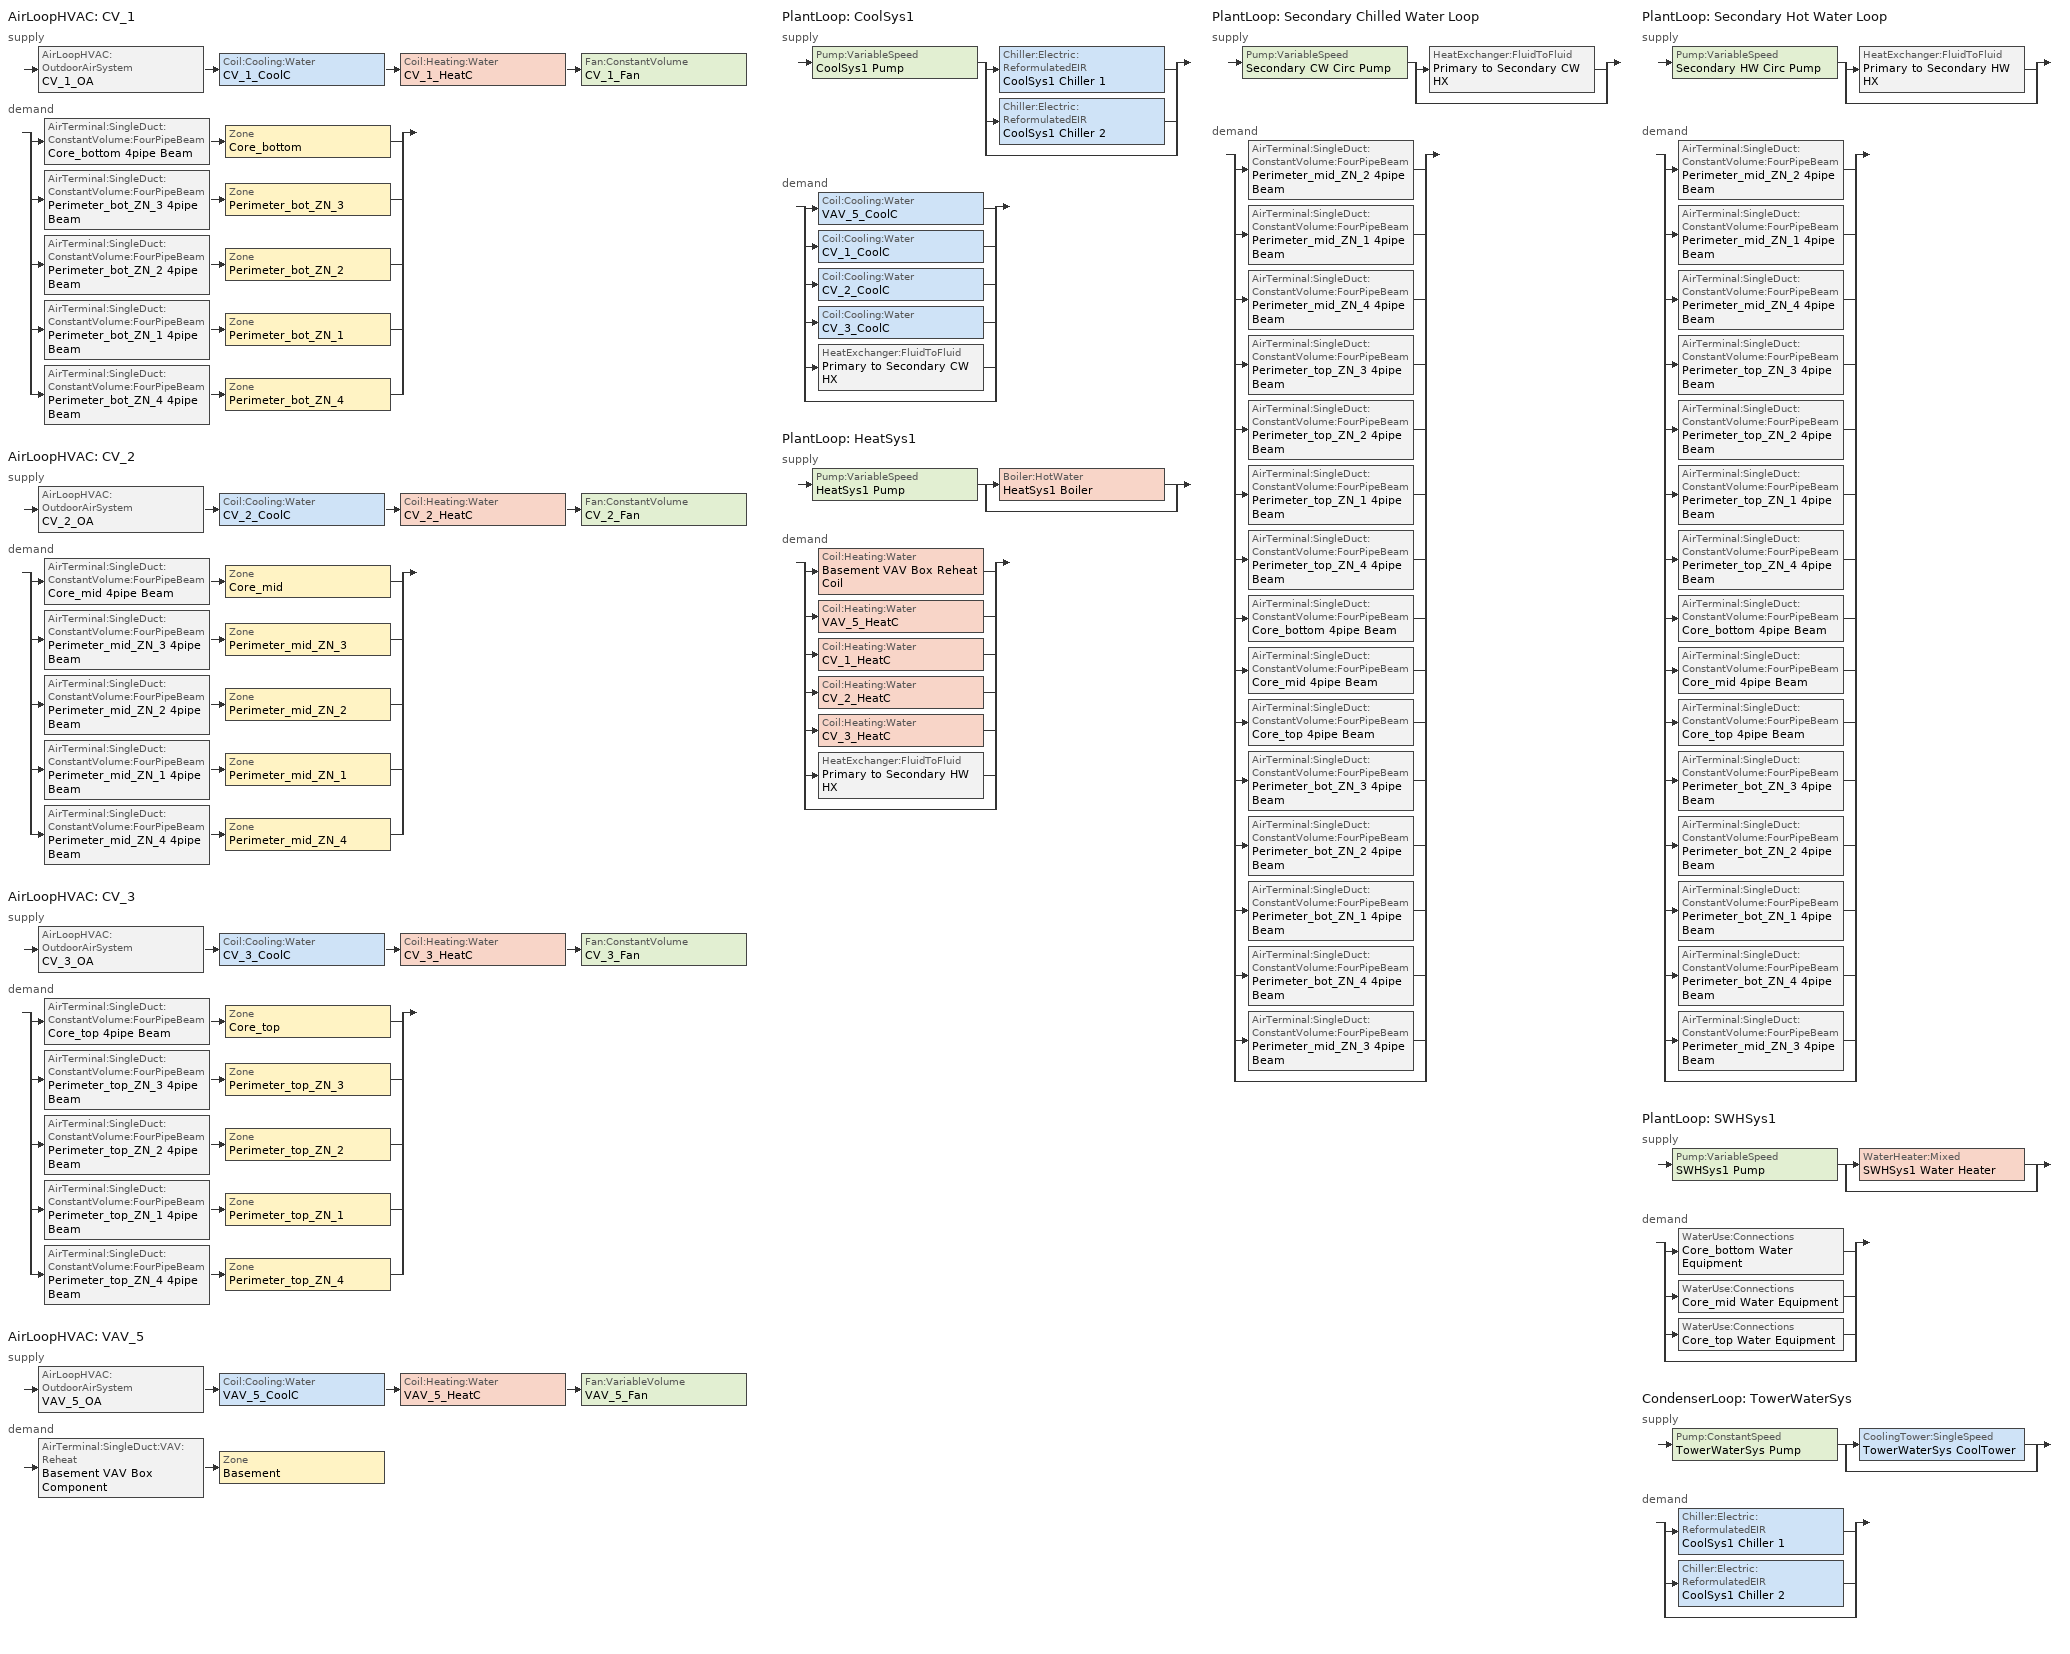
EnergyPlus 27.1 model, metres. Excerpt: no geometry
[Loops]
AirLoopHVAC 'CV_1'
 supply: AirLoopHVAC:OutdoorAirSystem 'CV_1_OA' > Coil:Cooling:Water 'CV_1_CoolC' > Coil:Heating:Water 'CV_1_HeatC' > Fan:ConstantVolume 'CV_1_Fan'
 demand: split
  | AirTerminal:SingleDuct:ConstantVolume:FourPipeBeam 'Core_bottom 4pipe Beam' > Zone 'Core_bottom'
  | AirTerminal:SingleDuct:ConstantVolume:FourPipeBeam 'Perimeter_bot_ZN_3 4pipe Beam' > Zone 'Perimeter_bot_ZN_3'
  | AirTerminal:SingleDuct:ConstantVolume:FourPipeBeam 'Perimeter_bot_ZN_2 4pipe Beam' > Zone 'Perimeter_bot_ZN_2'
  | AirTerminal:SingleDuct:ConstantVolume:FourPipeBeam 'Perimeter_bot_ZN_1 4pipe Beam' > Zone 'Perimeter_bot_ZN_1'
  | AirTerminal:SingleDuct:ConstantVolume:FourPipeBeam 'Perimeter_bot_ZN_4 4pipe Beam' > Zone 'Perimeter_bot_ZN_4'
AirLoopHVAC 'CV_2'
 supply: AirLoopHVAC:OutdoorAirSystem 'CV_2_OA' > Coil:Cooling:Water 'CV_2_CoolC' > Coil:Heating:Water 'CV_2_HeatC' > Fan:ConstantVolume 'CV_2_Fan'
 demand: split
  | AirTerminal:SingleDuct:ConstantVolume:FourPipeBeam 'Core_mid 4pipe Beam' > Zone 'Core_mid'
  | AirTerminal:SingleDuct:ConstantVolume:FourPipeBeam 'Perimeter_mid_ZN_3 4pipe Beam' > Zone 'Perimeter_mid_ZN_3'
  | AirTerminal:SingleDuct:ConstantVolume:FourPipeBeam 'Perimeter_mid_ZN_2 4pipe Beam' > Zone 'Perimeter_mid_ZN_2'
  | AirTerminal:SingleDuct:ConstantVolume:FourPipeBeam 'Perimeter_mid_ZN_1 4pipe Beam' > Zone 'Perimeter_mid_ZN_1'
  | AirTerminal:SingleDuct:ConstantVolume:FourPipeBeam 'Perimeter_mid_ZN_4 4pipe Beam' > Zone 'Perimeter_mid_ZN_4'
AirLoopHVAC 'CV_3'
 supply: AirLoopHVAC:OutdoorAirSystem 'CV_3_OA' > Coil:Cooling:Water 'CV_3_CoolC' > Coil:Heating:Water 'CV_3_HeatC' > Fan:ConstantVolume 'CV_3_Fan'
 demand: split
  | AirTerminal:SingleDuct:ConstantVolume:FourPipeBeam 'Core_top 4pipe Beam' > Zone 'Core_top'
  | AirTerminal:SingleDuct:ConstantVolume:FourPipeBeam 'Perimeter_top_ZN_3 4pipe Beam' > Zone 'Perimeter_top_ZN_3'
  | AirTerminal:SingleDuct:ConstantVolume:FourPipeBeam 'Perimeter_top_ZN_2 4pipe Beam' > Zone 'Perimeter_top_ZN_2'
  | AirTerminal:SingleDuct:ConstantVolume:FourPipeBeam 'Perimeter_top_ZN_1 4pipe Beam' > Zone 'Perimeter_top_ZN_1'
  | AirTerminal:SingleDuct:ConstantVolume:FourPipeBeam 'Perimeter_top_ZN_4 4pipe Beam' > Zone 'Perimeter_top_ZN_4'
AirLoopHVAC 'VAV_5'
 supply: AirLoopHVAC:OutdoorAirSystem 'VAV_5_OA' > Coil:Cooling:Water 'VAV_5_CoolC' > Coil:Heating:Water 'VAV_5_HeatC' > Fan:VariableVolume 'VAV_5_Fan'
 demand: AirTerminal:SingleDuct:VAV:Reheat 'Basement VAV Box Component' > Zone 'Basement'
PlantLoop 'CoolSys1'
 supply: Pump:VariableSpeed 'CoolSys1 Pump' > split
  | Chiller:Electric:ReformulatedEIR 'CoolSys1 Chiller 1'
  | Chiller:Electric:ReformulatedEIR 'CoolSys1 Chiller 2'
  | bypass
 demand: split
  | Coil:Cooling:Water 'VAV_5_CoolC'
  | Coil:Cooling:Water 'CV_1_CoolC'
  | Coil:Cooling:Water 'CV_2_CoolC'
  | Coil:Cooling:Water 'CV_3_CoolC'
  | HeatExchanger:FluidToFluid 'Primary to Secondary CW HX'
  | bypass
PlantLoop 'HeatSys1'
 supply: Pump:VariableSpeed 'HeatSys1 Pump' > split
  | Boiler:HotWater 'HeatSys1 Boiler'
  | bypass
 demand: split
  | Coil:Heating:Water 'Basement VAV Box Reheat Coil'
  | Coil:Heating:Water 'VAV_5_HeatC'
  | Coil:Heating:Water 'CV_1_HeatC'
  | Coil:Heating:Water 'CV_2_HeatC'
  | Coil:Heating:Water 'CV_3_HeatC'
  | HeatExchanger:FluidToFluid 'Primary to Secondary HW HX'
  | bypass
PlantLoop 'Secondary Chilled Water Loop'
 supply: Pump:VariableSpeed 'Secondary CW Circ Pump' > split
  | HeatExchanger:FluidToFluid 'Primary to Secondary CW HX'
  | bypass
 demand: split
  | AirTerminal:SingleDuct:ConstantVolume:FourPipeBeam 'Perimeter_mid_ZN_2 4pipe Beam'
  | AirTerminal:SingleDuct:ConstantVolume:FourPipeBeam 'Perimeter_mid_ZN_1 4pipe Beam'
  | AirTerminal:SingleDuct:ConstantVolume:FourPipeBeam 'Perimeter_mid_ZN_4 4pipe Beam'
  | AirTerminal:SingleDuct:ConstantVolume:FourPipeBeam 'Perimeter_top_ZN_3 4pipe Beam'
  | AirTerminal:SingleDuct:ConstantVolume:FourPipeBeam 'Perimeter_top_ZN_2 4pipe Beam'
  | AirTerminal:SingleDuct:ConstantVolume:FourPipeBeam 'Perimeter_top_ZN_1 4pipe Beam'
  | AirTerminal:SingleDuct:ConstantVolume:FourPipeBeam 'Perimeter_top_ZN_4 4pipe Beam'
  | AirTerminal:SingleDuct:ConstantVolume:FourPipeBeam 'Core_bottom 4pipe Beam'
  | AirTerminal:SingleDuct:ConstantVolume:FourPipeBeam 'Core_mid 4pipe Beam'
  | AirTerminal:SingleDuct:ConstantVolume:FourPipeBeam 'Core_top 4pipe Beam'
  | AirTerminal:SingleDuct:ConstantVolume:FourPipeBeam 'Perimeter_bot_ZN_3 4pipe Beam'
  | AirTerminal:SingleDuct:ConstantVolume:FourPipeBeam 'Perimeter_bot_ZN_2 4pipe Beam'
  | AirTerminal:SingleDuct:ConstantVolume:FourPipeBeam 'Perimeter_bot_ZN_1 4pipe Beam'
  | AirTerminal:SingleDuct:ConstantVolume:FourPipeBeam 'Perimeter_bot_ZN_4 4pipe Beam'
  | AirTerminal:SingleDuct:ConstantVolume:FourPipeBeam 'Perimeter_mid_ZN_3 4pipe Beam'
  | bypass
PlantLoop 'Secondary Hot Water Loop'
 supply: Pump:VariableSpeed 'Secondary HW Circ Pump' > split
  | HeatExchanger:FluidToFluid 'Primary to Secondary HW HX'
  | bypass
 demand: split
  | AirTerminal:SingleDuct:ConstantVolume:FourPipeBeam 'Perimeter_mid_ZN_2 4pipe Beam'
  | AirTerminal:SingleDuct:ConstantVolume:FourPipeBeam 'Perimeter_mid_ZN_1 4pipe Beam'
  | AirTerminal:SingleDuct:ConstantVolume:FourPipeBeam 'Perimeter_mid_ZN_4 4pipe Beam'
  | AirTerminal:SingleDuct:ConstantVolume:FourPipeBeam 'Perimeter_top_ZN_3 4pipe Beam'
  | AirTerminal:SingleDuct:ConstantVolume:FourPipeBeam 'Perimeter_top_ZN_2 4pipe Beam'
  | AirTerminal:SingleDuct:ConstantVolume:FourPipeBeam 'Perimeter_top_ZN_1 4pipe Beam'
  | AirTerminal:SingleDuct:ConstantVolume:FourPipeBeam 'Perimeter_top_ZN_4 4pipe Beam'
  | AirTerminal:SingleDuct:ConstantVolume:FourPipeBeam 'Core_bottom 4pipe Beam'
  | AirTerminal:SingleDuct:ConstantVolume:FourPipeBeam 'Core_mid 4pipe Beam'
  | AirTerminal:SingleDuct:ConstantVolume:FourPipeBeam 'Core_top 4pipe Beam'
  | AirTerminal:SingleDuct:ConstantVolume:FourPipeBeam 'Perimeter_bot_ZN_3 4pipe Beam'
  | AirTerminal:SingleDuct:ConstantVolume:FourPipeBeam 'Perimeter_bot_ZN_2 4pipe Beam'
  | AirTerminal:SingleDuct:ConstantVolume:FourPipeBeam 'Perimeter_bot_ZN_1 4pipe Beam'
  | AirTerminal:SingleDuct:ConstantVolume:FourPipeBeam 'Perimeter_bot_ZN_4 4pipe Beam'
  | AirTerminal:SingleDuct:ConstantVolume:FourPipeBeam 'Perimeter_mid_ZN_3 4pipe Beam'
  | bypass
PlantLoop 'SWHSys1'
 supply: Pump:VariableSpeed 'SWHSys1 Pump' > split
  | WaterHeater:Mixed 'SWHSys1 Water Heater'
  | bypass
 demand: split
  | WaterUse:Connections 'Core_bottom Water Equipment'
  | WaterUse:Connections 'Core_mid Water Equipment'
  | WaterUse:Connections 'Core_top Water Equipment'
  | bypass
CondenserLoop 'TowerWaterSys'
 supply: Pump:ConstantSpeed 'TowerWaterSys Pump' > split
  | CoolingTower:SingleSpeed 'TowerWaterSys CoolTower'
  | bypass
 demand: split
  | Chiller:Electric:ReformulatedEIR 'CoolSys1 Chiller 1'
  | Chiller:Electric:ReformulatedEIR 'CoolSys1 Chiller 2'
  | bypass
[Fan:ConstantVolume] Availability Schedule=HVACOperationSchd; Fan Total Efficiency=0.65; Pressure Rise {Pa}=700; Maximum Flow Rate {m3/s}=Autosize; Motor Efficiency=0.825; Motor In Airstream Fraction=1
CV_1_Fan; CV_2_Fan; CV_3_Fan
[Fan:VariableVolume]
VAV_5_Fan: Availability Schedule=HVACOperationSchd; Fan Total Efficiency=0.5915; Pressure Rise {Pa}=1109.648; Maximum Flow Rate {m3/s}=Autosize; Fan Power Minimum Flow Rate Input Method=FixedFlowRate; Fan Power Minimum Air Flow Rate {m3/s}=0; Motor Efficiency=0.91; Motor In Airstream Fraction=1; Fan Power Coefficient 1=0.0407599; Fan Power Coefficient 2=0.088045; Fan Power Coefficient 3=-0.0729261; Fan Power Coefficient 4=0.94374; Fan Power Coefficient 5=0
[Coil:Heating:Water] Availability Schedule=ALWAYS_ON; U-Factor Times Area Value {W/K}=Autosize; Maximum Water Flow Rate {m3/s}=Autosize; Performance Input Method=UFactorTimesAreaAndDesignWaterFlowRate; Rated Capacity {W}=Autosize; Rated Inlet Water Temperature {C}=82.2; Rated Inlet Air Temperature {C}=16.6; Rated Outlet Water Temperature {C}=71.1; Rated Outlet Air Temperature {C}=32.2
Basement VAV Box Reheat Coil; CV_1_HeatC; CV_2_HeatC; CV_3_HeatC; VAV_5_HeatC
[Coil:Cooling:Water] Availability Schedule=ALWAYS_ON; Design Water Flow Rate {m3/s}=Autosize; Design Air Flow Rate {m3/s}=Autosize; Design Inlet Water Temperature {C}=Autosize; Design Inlet Air Temperature {C}=Autosize; Design Outlet Air Temperature {C}=Autosize; Design Inlet Air Humidity Ratio {kgWater/kgDryAir}=Autosize; Design Outlet Air Humidity Ratio {kgWater/kgDryAir}=Autosize; Type of Analysis=SimpleAnalysis; Heat Exchanger Configuration=CrossFlow
CV_3_CoolC; CV_2_CoolC; CV_1_CoolC; VAV_5_CoolC
[AirTerminal:SingleDuct:VAV:Reheat]
Basement VAV Box Component: Availability Schedule=ALWAYS_ON; Maximum Air Flow Rate {m3/s}=Autosize; Zone Minimum Air Flow Input Method=Constant; Constant Minimum Air Flow Fraction=0.3; Reheat Coil=Basement VAV Box Reheat Coil; Maximum Hot Water or Steam Flow Rate {m3/s}=Autosize; Minimum Hot Water or Steam Flow Rate {m3/s}=0; Convergence Tolerance=0.001; Damper Heating Action=Normal; Maximum Flow per Zone Floor Area During Reheat {m3/s-m2}=Autosize; Maximum Flow Fraction During Reheat=Autosize
[AirTerminal:SingleDuct:ConstantVolume:FourPipeBeam] Primary Air Availability Schedule=HVACOperationSchd; Cooling Availability Schedule=HVACOperationSchd; Heating Availability Schedule=HVACOperationSchd; Design Primary Air Volume Flow Rate {m3/s}=Autosize; Design Chilled Water Volume Flow Rate {m3/s}=Autosize; Design Hot Water Volume Flow Rate {m3/s}=Autosize; Zone Total Beam Length {m}=Autosize; Rated Primary Air Flow Rate per Beam Length {m3/s-m}=0.036; Beam Rated Cooling Capacity per Beam Length {W/m}=597; Beam Rated Cooling Room Air Chilled Water Temperature Difference {deltaC}=10; Beam Rated Chilled Water Volume Flow Rate per Beam Length {m3/s-m}=5.2e-05; Beam Cooling Capacity Temperature Difference Modification Factor Curve=CapModFuncOfTempDiff; Beam Cooling Capacity Air Flow Modification Factor Curve=CoolCapModFuncOfSAFlow; Beam Cooling Capacity Chilled Water Flow Modification Factor Curve=CapModFuncOfWaterFlow; Beam Rated Heating Capacity per Beam Length {W/m}=1548; Beam Rated Heating Room Air Hot Water Temperature Difference {deltaC}=27.8; Beam Rated Hot Water Volume Flow Rate per Beam Length {m3/s-m}=5.2e-05; Beam Heating Capacity Temperature Difference Modification Factor Curve=CapModFuncOfTempDiff; Beam Heating Capacity Air Flow Modification Factor Curve=HeatCapModFuncOfSAFlow; Beam Heating Capacity Hot Water Flow Modification Factor Curve=CapModFuncOfWaterFlow
Core_bottom 4pipe Beam; Core_mid 4pipe Beam; Core_top 4pipe Beam; Perimeter_bot_ZN_1 4pipe Beam; Perimeter_bot_ZN_2 4pipe Beam; Perimeter_bot_ZN_3 4pipe Beam; Perimeter_bot_ZN_4 4pipe Beam; Perimeter_mid_ZN_1 4pipe Beam; Perimeter_mid_ZN_2 4pipe Beam; Perimeter_mid_ZN_3 4pipe Beam; Perimeter_mid_ZN_4 4pipe Beam; Perimeter_top_ZN_1 4pipe Beam; Perimeter_top_ZN_2 4pipe Beam; Perimeter_top_ZN_3 4pipe Beam; Perimeter_top_ZN_4 4pipe Beam
[Zone equipment]
Basement: Basement VAV Box Component
Core_bottom: Core_bottom 4pipe Beam
Core_mid: Core_mid 4pipe Beam
Core_top: Core_top 4pipe Beam
Perimeter_bot_ZN_1: Perimeter_bot_ZN_1 4pipe Beam
Perimeter_bot_ZN_2: Perimeter_bot_ZN_2 4pipe Beam
Perimeter_bot_ZN_3: Perimeter_bot_ZN_3 4pipe Beam
Perimeter_bot_ZN_4: Perimeter_bot_ZN_4 4pipe Beam
Perimeter_mid_ZN_1: Perimeter_mid_ZN_1 4pipe Beam
Perimeter_mid_ZN_2: Perimeter_mid_ZN_2 4pipe Beam
Perimeter_mid_ZN_3: Perimeter_mid_ZN_3 4pipe Beam
Perimeter_mid_ZN_4: Perimeter_mid_ZN_4 4pipe Beam
Perimeter_top_ZN_1: Perimeter_top_ZN_1 4pipe Beam
Perimeter_top_ZN_2: Perimeter_top_ZN_2 4pipe Beam
Perimeter_top_ZN_3: Perimeter_top_ZN_3 4pipe Beam
Perimeter_top_ZN_4: Perimeter_top_ZN_4 4pipe Beam
[Sizing:Zone] Zone Cooling Design Supply Air Temperature Input Method=SupplyAirTemperature; Zone Cooling Design Supply Air Temperature {C}=12.8; Zone Heating Design Supply Air Temperature Input Method=SupplyAirTemperature; Zone Heating Design Supply Air Temperature {C}=50; Zone Cooling Design Supply Air Humidity Ratio {kgWater/kgDryAir}=0.0085; Zone Heating Design Supply Air Humidity Ratio {kgWater/kgDryAir}=0.008; Cooling Design Air Flow Method=DesignDay; Heating Design Air Flow Method=DesignDay; Account for Dedicated Outdoor Air System=No; Dedicated Outdoor Air System Control Strategy=NeutralSupplyAir; Dedicated Outdoor Air Low Setpoint Temperature for Design {C}=Autosize; Dedicated Outdoor Air High Setpoint Temperature for Design {C}=Autosize
Name | Design Specification Outdoor Air Object
Basement | SZ DSOA Basement
Core_bottom | SZ DSOA Core_bottom
Core_mid | SZ DSOA Core_mid
Core_top | SZ DSOA Core_top
Perimeter_bot_ZN_1 | SZ DSOA Perimeter_bot_ZN_1
Perimeter_bot_ZN_2 | SZ DSOA Perimeter_bot_ZN_2
Perimeter_bot_ZN_3 | SZ DSOA Perimeter_bot_ZN_3
Perimeter_bot_ZN_4 | SZ DSOA Perimeter_bot_ZN_4
Perimeter_mid_ZN_1 | SZ DSOA Perimeter_mid_ZN_1
Perimeter_mid_ZN_2 | SZ DSOA Perimeter_mid_ZN_2
Perimeter_mid_ZN_3 | SZ DSOA Perimeter_mid_ZN_3
Perimeter_mid_ZN_4 | SZ DSOA Perimeter_mid_ZN_4
Perimeter_top_ZN_1 | SZ DSOA Perimeter_top_ZN_1
Perimeter_top_ZN_2 | SZ DSOA Perimeter_top_ZN_2
Perimeter_top_ZN_3 | SZ DSOA Perimeter_top_ZN_3
Perimeter_top_ZN_4 | SZ DSOA Perimeter_top_ZN_4
[DesignSpecification:OutdoorAir] Outdoor Air Method=Flow/Person; Outdoor Air Flow per Person {m3/s-person}=0.0125
SZ DSOA Basement; SZ DSOA Core_bottom; SZ DSOA Core_mid; SZ DSOA Core_top; SZ DSOA Perimeter_bot_ZN_1; SZ DSOA Perimeter_bot_ZN_2; SZ DSOA Perimeter_bot_ZN_3; SZ DSOA Perimeter_bot_ZN_4; SZ DSOA Perimeter_mid_ZN_1; SZ DSOA Perimeter_mid_ZN_2; SZ DSOA Perimeter_mid_ZN_3; SZ DSOA Perimeter_mid_ZN_4; SZ DSOA Perimeter_top_ZN_1; SZ DSOA Perimeter_top_ZN_2; SZ DSOA Perimeter_top_ZN_3; SZ DSOA Perimeter_top_ZN_4
[ZoneControl:Thermostat] Control Type Schedule=Dual Zone Control Type Sched
Name | Zone or ZoneList | Control 1
Basement Thermostat | Basement | Basement DualSPSched
Core_bottom Thermostat | Core_bottom | Core_bottom DualSPSched
Core_mid Thermostat | Core_mid | Core_mid DualSPSched
Core_top Thermostat | Core_top | Core_top DualSPSched
Perimeter_bot_ZN_1 Thermostat | Perimeter_bot_ZN_1 | Perimeter_bot_ZN_1 DualSPSched
Perimeter_bot_ZN_2 Thermostat | Perimeter_bot_ZN_2 | Perimeter_bot_ZN_2 DualSPSched
Perimeter_bot_ZN_3 Thermostat | Perimeter_bot_ZN_3 | Perimeter_bot_ZN_3 DualSPSched
Perimeter_bot_ZN_4 Thermostat | Perimeter_bot_ZN_4 | Perimeter_bot_ZN_4 DualSPSched
Perimeter_mid_ZN_1 Thermostat | Perimeter_mid_ZN_1 | Perimeter_mid_ZN_1 DualSPSched
Perimeter_mid_ZN_2 Thermostat | Perimeter_mid_ZN_2 | Perimeter_mid_ZN_2 DualSPSched
Perimeter_mid_ZN_3 Thermostat | Perimeter_mid_ZN_3 | Perimeter_mid_ZN_3 DualSPSched
Perimeter_mid_ZN_4 Thermostat | Perimeter_mid_ZN_4 | Perimeter_mid_ZN_4 DualSPSched
Perimeter_top_ZN_1 Thermostat | Perimeter_top_ZN_1 | Perimeter_top_ZN_1 DualSPSched
Perimeter_top_ZN_2 Thermostat | Perimeter_top_ZN_2 | Perimeter_top_ZN_2 DualSPSched
Perimeter_top_ZN_3 Thermostat | Perimeter_top_ZN_3 | Perimeter_top_ZN_3 DualSPSched
Perimeter_top_ZN_4 Thermostat | Perimeter_top_ZN_4 | Perimeter_top_ZN_4 DualSPSched
[ThermostatSetpoint:DualSetpoint] Heating Setpoint Temperature Schedule=HTGSETP_SCH; Cooling Setpoint Temperature Schedule=CLGSETP_SCH
Basement DualSPSched; Core_bottom DualSPSched; Core_mid DualSPSched; Core_top DualSPSched; Perimeter_bot_ZN_1 DualSPSched; Perimeter_bot_ZN_2 DualSPSched; Perimeter_bot_ZN_3 DualSPSched; Perimeter_bot_ZN_4 DualSPSched; Perimeter_mid_ZN_1 DualSPSched; Perimeter_mid_ZN_2 DualSPSched; Perimeter_mid_ZN_3 DualSPSched; Perimeter_mid_ZN_4 DualSPSched; Perimeter_top_ZN_1 DualSPSched; Perimeter_top_ZN_2 DualSPSched; Perimeter_top_ZN_3 DualSPSched; Perimeter_top_ZN_4 DualSPSched
[Sizing:System] Type of Load to Size On=Sensible; Design Outdoor Air Flow Rate {m3/s}=Autosize; Central Heating Maximum System Air Flow Ratio=0.3; Preheat Design Temperature {C}=7; Preheat Design Humidity Ratio {kgWater/kgDryAir}=0.008; Precool Design Temperature {C}=12.8; Precool Design Humidity Ratio {kgWater/kgDryAir}=0.008; Central Cooling Design Supply Air Temperature {C}=12.8; Central Heating Design Supply Air Temperature {C}=16.7; Type of Zone Sum to Use=NonCoincident; 100% Outdoor Air in Cooling=No; 100% Outdoor Air in Heating=No; Central Cooling Design Supply Air Humidity Ratio {kgWater/kgDryAir}=0.0085; Central Heating Design Supply Air Humidity Ratio {kgWater/kgDryAir}=0.008; Cooling Supply Air Flow Rate Method=DesignDay; Heating Supply Air Flow Rate Method=DesignDay; Zone Maximum Outdoor Air Fraction=1; Cooling Design Capacity Method=CoolingDesignCapacity; Cooling Design Capacity {W}=Autosize; Heating Design Capacity Method=HeatingDesignCapacity; Heating Design Capacity {W}=Autosize
Name | Central Cooling Capacity Control Method
CV_1; CV_2; CV_3 | OnOff
VAV_5 | VAV
[Controller:OutdoorAir] Minimum Outdoor Air Flow Rate {m3/s}=Autosize; Maximum Outdoor Air Flow Rate {m3/s}=Autosize; Economizer Control Type=DifferentialDryBulb; Economizer Control Action Type=ModulateFlow; Economizer Maximum Limit Dry-Bulb Temperature {C}=28; Economizer Maximum Limit Enthalpy {J/kg}=64000; Economizer Minimum Limit Dry-Bulb Temperature {C}=-100; Lockout Type=NoLockout; Minimum Limit Type=FixedMinimum; Minimum Outdoor Air Schedule=MinOA_MotorizedDamper_Sched
CV_1_OA_Controller; CV_2_OA_Controller; CV_3_OA_Controller; VAV_5_OA_Controller
[SetpointManager:Scheduled] Control Variable=Temperature
Name | Schedule | Setpoint Node or NodeList
CV_1 SAT setpoint | Seasonal-Reset-Supply-Air-Temp-Sch | CV_1 Supply Equipment Outlet Node
CV_2 SAT setpoint | Seasonal-Reset-Supply-Air-Temp-Sch | CV_2 Supply Equipment Outlet Node
CV_3 SAT setpoint | Seasonal-Reset-Supply-Air-Temp-Sch | CV_3 Supply Equipment Outlet Node
VAV_5 SAT setpoint | Seasonal-Reset-Supply-Air-Temp-Sch | VAV_5 Supply Equipment Outlet Node
HeatSys1 Boiler Setpoint Manager | HW-Loop-Temp-Schedule | HeatSys1 Supply Equipment Outlet Node
CoolSys1 Chiller 1 Setpoint Manager | CW-Loop-Temp-Schedule | CoolSys1 Supply Equipment Outlet Node 1
CoolSys1 Chiller 2 Setpoint Manager | CW-Loop-Temp-Schedule | CoolSys1 Supply Equipment Outlet Node 2
CoolSys1 Loop Setpoint Manager | CW-Loop-Temp-Schedule | CoolSys1 Supply Outlet Node
HeatSys1 Loop Setpoint Manager | HW-Loop-Temp-Schedule | HeatSys1 Supply Outlet Node
SWHSys1 Loop Setpoint Manager | SWHSys1-Loop-Temp-Schedule | SWHSys1 Supply Outlet Node
[AirLoopHVAC] Design Supply Air Flow Rate {m3/s}=Autosize
CV_1; CV_2; CV_3; VAV_5
[SetpointManager:MixedAir] Control Variable=Temperature
Name | Setpoint Node or NodeList
CV_1_CoolC SAT Manager | CV_1_CoolC-CV_1_HeatCNode
CV_1_HeatC SAT Manager | CV_1_HeatC-CV_1_FanNode
CV_1_OAMixed Air Temp Manager | CV_1_OA-CV_1_CoolCNode
CV_2_CoolC SAT Manager | CV_2_CoolC-CV_2_HeatCNode
CV_2_HeatC SAT Manager | CV_2_HeatC-CV_2_FanNode
CV_2_OAMixed Air Temp Manager | CV_2_OA-CV_2_CoolCNode
CV_3_CoolC SAT Manager | CV_3_CoolC-CV_3_HeatCNode
CV_3_HeatC SAT Manager | CV_3_HeatC-CV_3_FanNode
CV_3_OAMixed Air Temp Manager | CV_3_OA-CV_3_CoolCNode
VAV_5_CoolC SAT Manager | VAV_5_CoolC-VAV_5_HeatCNode
VAV_5_HeatC SAT Manager | VAV_5_HeatC-VAV_5_FanNode
VAV_5_OAMixed Air Temp Manager | VAV_5_OA-VAV_5_CoolCNode
[Boiler:HotWater]
HeatSys1 Boiler: Fuel Type=NaturalGas; Nominal Capacity {W}=Autosize; Nominal Thermal Efficiency=0.78; Efficiency Curve Temperature Evaluation Variable=LeavingBoiler; Design Water Flow Rate {m3/s}=Autosize; Minimum Part Load Ratio=0; Maximum Part Load Ratio=1.2; Optimum Part Load Ratio=1; Water Outlet Upper Temperature Limit {C}=95; Boiler Flow Mode=LeavingSetpointModulated; On Cycle Parasitic Electric Load {W}=0; Sizing Factor=1
[Chiller:Electric:ReformulatedEIR] Reference Capacity {W}=Autosize; Reference COP {W/W}=5.5; Reference Leaving Chilled Water Temperature {C}=6.67; Reference Leaving Condenser Water Temperature {C}=35; Reference Chilled Water Flow Rate {m3/s}=Autosize; Reference Condenser Water Flow Rate {m3/s}=Autosize; Cooling Capacity Function of Temperature Curve=WC Screw Default 90.1-2004 Cap_fT; Electric Input to Cooling Output Ratio Function of Temperature Curve=WC Screw Default 90.1-2004 EIR_fT; Electric Input to Cooling Output Ratio Function of Part Load Ratio Curve=ReformEIRChiller Carrier 19XR 1259kW/6.26COP/Vanes EIRFPLR; Minimum Part Load Ratio=0.1; Maximum Part Load Ratio=1; Optimum Part Load Ratio=1; Minimum Unloading Ratio=0.2; Fraction of Compressor Electric Consumption Rejected by Condenser=1; Leaving Chilled Water Lower Temperature Limit {C}=2; Chiller Flow Mode Type=LeavingSetpointModulated; Sizing Factor=0.5
CoolSys1 Chiller 1; CoolSys1 Chiller 2
[CoolingTower:SingleSpeed]
TowerWaterSys CoolTower: Design Water Flow Rate {m3/s}=Autosize; Design Air Flow Rate {m3/s}=Autosize; Design Fan Power {W}=Autosize; Design U-Factor Times Area Value {W/K}=Autosize; Free Convection Regime Air Flow Rate {m3/s}=Autocalculate; Free Convection Regime U-Factor Times Area Value {W/K}=Autocalculate; Performance Input Method=UFactorTimesAreaAndDesignWaterFlowRate; Evaporation Loss Mode=SaturatedExit; Drift Loss Percent {percent}=0.008; Blowdown Calculation Mode=ConcentrationRatio; Blowdown Concentration Ratio=3; Capacity Control=FanCycling; Sizing Factor=1
[Pump:VariableSpeed] Design Maximum Flow Rate {m3/s}=Autosize; Design Pump Head {Pa}=179352; Design Power Consumption {W}=Autosize; Fraction of Motor Inefficiencies to Fluid Stream=0; Coefficient 1 of the Part Load Performance Curve=0; Coefficient 2 of the Part Load Performance Curve=1; Coefficient 3 of the Part Load Performance Curve=0; Coefficient 4 of the Part Load Performance Curve=0; Design Minimum Flow Rate {m3/s}=0; Pump Control Type=Intermittent
Name | Motor Efficiency
CoolSys1 Pump; Secondary CW Circ Pump; Secondary HW Circ Pump | 0.9
HeatSys1 Pump | 0.875
SWHSys1 Pump | 0.85
[Pump:ConstantSpeed]
TowerWaterSys Pump: Design Flow Rate {m3/s}=Autosize; Design Pump Head {Pa}=179352; Design Power Consumption {W}=Autosize; Motor Efficiency=0.87; Fraction of Motor Inefficiencies to Fluid Stream=0; Pump Control Type=Intermittent
[PlantEquipmentList]
CoolSys1 Equipment List: CoolSys1 Chiller 1, CoolSys1 Chiller 2
HeatSys1 Equipment List: HeatSys1 Boiler
Primary to Secondary HX equip: Primary to Secondary CW HX
Primary to Secondary HW HX equip: Primary to Secondary HW HX
SWHSys1 Equipment List: SWHSys1 Water Heater
[CondenserEquipmentList]
TowerWaterSys Equipment List: TowerWaterSys CoolTower
[Sizing:Plant]
Name | Loop Type | Design Loop Exit Temperature {C} | Loop Design Temperature Difference {deltaC} | Sizing Option | Zone Timesteps in Averaging Window | Coincident Sizing Factor Mode
CoolSys1 | Cooling | 6.67 | 6.67 | Coincident | 1 | None
HeatSys1 | Heating | 82.2 | 11.1 | Coincident | 1 | None
TowerWaterSys | Condenser | 29.4 | 5.6
Secondary Chilled Water Loop | Cooling | 14 | 7 | Coincident | 1 | None
Secondary Hot Water Loop | Cooling | 46 | 18 | Coincident | 1 | None
SWHSys1 | Heating | 60 | 5
[Controller:WaterCoil] Control Variable=Temperature; Actuator Variable=Flow; Maximum Actuated Flow {m3/s}=Autosize; Minimum Actuated Flow {m3/s}=0
Name | Action | Controller Convergence Tolerance {deltaC}
CV_1_CoolC_Controller; CV_2_CoolC_Controller; CV_3_CoolC_Controller; VAV_5_CoolC_Controller | Reverse
CV_1_HeatC_Controller; CV_2_HeatC_Controller; CV_3_HeatC_Controller; VAV_5_HeatC_Controller | Normal | 0.0001
[PlantEquipmentOperationSchemes]
Name | Control Scheme 1 | Control Scheme 1 Schedule
CoolSys1 Loop Operation Scheme List | CoolSys1 Operation Scheme | ALWAYS_ON
HeatSys1 Loop Operation Scheme List | HeatSys1 Operation Scheme | ALWAYS_ON
Secondary CW Loop Operation | Secondary HX | ALways_on
Secondary HW Loop Operation | Secondary HW HX | ALways_on
SWHSys1 Loop Operation Scheme List | SWHSys1 Operation Scheme | ALWAYS_ON
[CondenserEquipmentOperationSchemes]
TowerWaterSys Loop Operation Scheme List: Control Scheme 1=TowerWaterSys Operation Scheme; Control Scheme 1 Schedule=ALWAYS_ON
[PlantEquipmentOperation:HeatingLoad] Load Range 1 Lower Limit {W}=0; Load Range 1 Upper Limit {W}=1e+15
Name | Range 1 Equipment List
HeatSys1 Operation Scheme | HeatSys1 Equipment List
SWHSys1 Operation Scheme | SWHSys1 Equipment List
[PlantEquipmentOperation:CoolingLoad] Load Range 1 Lower Limit {W}=0
Name | Load Range 1 Upper Limit {W} | Range 1 Equipment List
CoolSys1 Operation Scheme | 1e+14 | CoolSys1 Equipment List
TowerWaterSys Operation Scheme | 1e+12 | TowerWaterSys Equipment List
[PlantLoop] Fluid Type=Water; Maximum Loop Flow Rate {m3/s}=Autosize; Minimum Loop Flow Rate {m3/s}=0; Plant Loop Volume {m3}=Autocalculate
Name | Plant Equipment Operation Scheme | Maximum Loop Temperature {C} | Minimum Loop Temperature {C} | Load Distribution Scheme
CoolSys1 | CoolSys1 Loop Operation Scheme List | 98 | 1 | UniformLoad
HeatSys1 | HeatSys1 Loop Operation Scheme List | 100 | 10 | Optimal
Secondary Chilled Water Loop | Secondary CW Loop Operation | 98 | 1 | SequentialLoad
Secondary Hot Water Loop | Secondary HW Loop Operation | 98 | 1 | SequentialLoad
SWHSys1 | SWHSys1 Loop Operation Scheme List | 60 | 10 | Optimal
[CondenserLoop]
TowerWaterSys: Fluid Type=Water; Condenser Equipment Operation Scheme=TowerWaterSys Loop Operation Scheme List; Maximum Loop Temperature {C}=80; Minimum Loop Temperature {C}=5; Maximum Loop Flow Rate {m3/s}=Autosize; Minimum Loop Flow Rate {m3/s}=0; Condenser Loop Volume {m3}=Autocalculate; Load Distribution Scheme=SequentialLoad
[SetpointManager:FollowOutdoorAirTemperature]
MyCondenserControl: Control Variable=Temperature; Reference Temperature Type=OutdoorAirWetBulb; Offset Temperature Difference {deltaC}=0; Maximum Setpoint Temperature {C}=80; Minimum Setpoint Temperature {C}=5; Setpoint Node or NodeList=TowerWaterSys Supply Outlet Node
[HeatExchanger:FluidToFluid] Availability Schedule=always_on; Loop Demand Side Design Flow Rate {m3/s}=Autosize; Loop Supply Side Design Flow Rate {m3/s}=Autosize; Heat Exchange Model Type=CrossFlowBothMixed; Heat Exchanger U-Factor Times Area Value {W/K}=Autosize; Minimum Temperature Difference to Activate Heat Exchanger {deltaC}=0.2; Heat Transfer Metering End Use Type=LoopToLoop
Name | Control Type
Primary to Secondary CW HX | CoolingSetpointModulated
Primary to Secondary HW HX | HeatingSetpointModulated
[PlantEquipmentOperation:Uncontrolled]
Name | Equipment List
Secondary HX | Primary to Secondary HX equip
Secondary HW HX | Primary to Secondary HW HX equip
[WaterHeater:Mixed]
SWHSys1 Water Heater: Tank Volume {m3}=0.7571; Setpoint Temperature Schedule=SWHSys1 Water Heater Setpoint Temperature Schedule Name; Deadband Temperature Difference {deltaC}=2; Maximum Temperature Limit {C}=82.2222; Heater Control Type=Cycle; Heater Maximum Capacity {W}=845000; Heater Fuel Type=NaturalGas; Heater Thermal Efficiency=0.8; Off Cycle Parasitic Fuel Consumption Rate {W}=20; Off Cycle Parasitic Fuel Type=NaturalGas; Off Cycle Parasitic Heat Fraction to Tank=0.8; On Cycle Parasitic Fuel Type=NaturalGas; Ambient Temperature Indicator=Schedule; Ambient Temperature Schedule=SWHSys1 Water Heater Ambient Temperature Schedule Name; Off Cycle Loss Coefficient to Ambient Temperature {W/K}=6; On Cycle Loss Coefficient to Ambient Temperature {W/K}=6; Use Side Effectiveness=1; Source Side Effectiveness=1; Use Side Design Flow Rate {m3/s}=Autosize; Source Side Design Flow Rate {m3/s}=Autosize; Indirect Water Heating Recovery Time {hr}=1.5
[WaterUse:Equipment] Peak Flow Rate {m3/s}=2.24e-05; Flow Rate Fraction Schedule=BLDG_SWH_SCH; Target Temperature Schedule=Water Equipment Temp Sched; Hot Water Supply Temperature Schedule=Water Equipment Hot Supply Temp Sched; Sensible Fraction Schedule=Water Equipment Sensible fract sched; Latent Fraction Schedule=Water Equipment Latent fract sched
Name | Zone
Core_bottom Water Equipment | Core_bottom
Core_mid Water Equipment | Core_mid
Core_top Water Equipment | Core_top
[WaterUse:Connections]
Name | Water Use Equipment 1
Core_bottom Water Equipment | Core_bottom Water Equipment
Core_mid Water Equipment | Core_mid Water Equipment
Core_top Water Equipment | Core_top Water Equipment
[Schedule:Compact]
ALWAYS_ON: Through: 12/31, For: AllDays, Until: 24:00, 1
CLGSETP_SCH: Through: 12/31, For: Weekdays SummerDesignDay, Until: 06:00, 26.7, Until: 22:00, 24, Until: 24:00, 26.7, For: Saturday, Until: 06:00, 26.7, Until: 18:00, 24, Until: 24:00, 26.7, For WinterDesignDay, Until: 24:00, 26.7, For: AllOtherDays, Until: 24:00, 26.7
HTGSETP_SCH: Through: 12/31, For: Weekdays, Until: 06:00, 15.6, Until: 22:00, 21, Until: 24:00, 15.6, For SummerDesignDay, Until: 24:00, 15.6, For: Saturday, Until: 06:00, 15.6, Until: 18:00, 21, Until: 24:00, 15.6, For: WinterDesignDay, Until: 24:00, 21, For: AllOtherDays, Until: 24:00, 15.6
Seasonal-Reset-Supply-Air-Temp-Sch: Through: 12/31, For: AllDays, Until: 24:00, 12.8
MinOA_MotorizedDamper_Sched: Through: 12/31, For: Weekdays SummerDesignDay, Until: 07:00, 0, Until: 22:00, 1, Until: 24:00, 0, For: Saturday WinterDesignDay, Until: 07:00, 0, Until: 18:00, 1, Until: 24:00, 0, For: AllOtherDays, Until: 24:00, 0
Dual Zone Control Type Sched: Through: 12/31, For: AllDays, Until: 24:00, 4
HVACOperationSchd: Through: 12/31, For: Weekdays SummerDesignDay, Until: 06:00, 0, Until: 22:00, 1, Until: 24:00, 0, For: Saturday WinterDesignDay, Until: 06:00, 0, Until: 18:00, 1, Until: 24:00, 0, For: AllOtherDays, Until: 24:00, 0
CW-Loop-Temp-Schedule: Through: 12/31, For: AllDays, Until: 24:00, 6.7
HW-Loop-Temp-Schedule: Through: 12/31, For: AllDays, Until: 24:00, 82.2
BLDG_SWH_SCH: Through: 12/31, For: Weekdays SummerDesignDay, Until: 05:00, 0.05, Until: 06:00, 0.08, Until: 07:00, 0.07, Until: 08:00, 0.19, Until: 09:00, 0.35, Until: 10:00, 0.38, Until: 11:00, 0.39, Until: 12:00, 0.47, Until: 13:00, 0.57, Until: 14:00, 0.54, Until: 15:00, 0.34, Until: 16:00, 0.33, Until: 17:00, 0.44, Until: 18:00, 0.26, Until: 19:00, 0.21, Until: 20:00, 0.15, Until: 21:00, 0.17, Until: 22:00, 0.08, Until: 24:00, 0.05, For: Saturday WinterDesignDay, Until: 05:00, 0.05, Until: 06:00, 0.08, Until: 07:00, 0.07, Until: 08:00, 0.11, Until: 09:00, 0.15, Until: 10:00, 0.21, Until: 11:00, 0.19, Until: 12:00, 0.23, Until: 13:00, 0.2, Until: 14:00, 0.19, Until: 15:00, 0.15, Until: 16:00, 0.13, Until: 17:00, 0.14, Until: 21:00, 0.07, Until: 22:00, 0.09, Until: 24:00, 0.05, For: AllOtherDays, Until: 05:00, 0.04, Until: 06:00, 0.07, Until: 11:00, 0.04, Until: 13:00, 0.06, Until: 14:00, 0.09, Until: 15:00, 0.06, Until: 21:00, 0.04, Until: 22:00, 0.07, Until: 24:00, 0.04
Water Equipment Latent fract sched: Through: 12/31, For: AllDays, Until: 24:00, 0.05
Water Equipment Sensible fract sched: Through: 12/31, For: AllDays, Until: 24:00, 0.2
SWHSys1 Water Heater Ambient Temperature Schedule Name: Through: 12/31, For: AllDays, Until: 24:00, 22
Water Equipment Temp Sched; Water Equipment Hot Supply Temp Sched: Through: 12/31, For: AllDays, Until: 24:00, 43.3
SWHSys1 Water Heater Setpoint Temperature Schedule Name; SWHSys1-Loop-Temp-Schedule: Through: 12/31, For: AllDays, Until: 24:00, 60
[Curve:Linear]
CapModFuncOfTempDiff: Coefficient1 Constant=0; Coefficient2 x=1; Minimum Value of x=0; Maximum Value of x=1.5; Minimum Curve Output=0; Maximum Curve Output=1.5
[Table:IndependentVariable]
CoolCapModFuncOfSAFlow_IndependentVariable1; HeatCapModFuncOfSAFlow_IndependentVariable1: Cubic, Constant, 0.714, 1.2857, Dimensionless, 0.714286, 1, 1.2857
CapModFuncOfWaterFlow_IndependentVariable1: Cubic, Constant, 0, 1.333333, Dimensionless, 0, 0.05, 0.33333, 0.5, 0.666667, 0.833333, 1, 1.333333
[Table:IndependentVariableList]
CoolCapModFuncOfSAFlow_IndependentVariableList: CoolCapModFuncOfSAFlow_IndependentVariable1
CapModFuncOfWaterFlow_IndependentVariableList: CapModFuncOfWaterFlow_IndependentVariable1
HeatCapModFuncOfSAFlow_IndependentVariableList: HeatCapModFuncOfSAFlow_IndependentVariable1
[Table:Lookup]
CoolCapModFuncOfSAFlow: CoolCapModFuncOfSAFlow_IndependentVariableList, 0.8234, 1.1256, Dimensionless, 0.823403, 1, 1.1256
CapModFuncOfWaterFlow: CapModFuncOfWaterFlow_IndependentVariableList, 0, 1.04, Dimensionless, 0, 0.001, 0.71, 0.85, 0.92, 0.97, 1, 1.04
HeatCapModFuncOfSAFlow: HeatCapModFuncOfSAFlow_IndependentVariableList, 0.8554, 1.0778, Dimensionless, 0.8554, 1, 1.0778
[Curve:Biquadratic] Minimum Value of x=0; Maximum Value of x=20; Minimum Value of y=0; Maximum Value of y=50
Name | Coefficient1 Constant | Coefficient2 x | Coefficient3 x**2 | Coefficient4 y | Coefficient5 y**2 | Coefficient6 x*y
WC Screw Default 90.1-2004 Cap_fT | 0.906115 | 0.0292277 | -0.0003647 | -0.0009709 | -9.05e-05 | 0.0002527
WC Screw Default 90.1-2004 EIR_fT | 0.36171 | -0.0229833 | -0.0009519 | 0.0131889 | 0.0003752 | -0.0007059
[Curve:Bicubic]
ReformEIRChiller Carrier 19XR 1259kW/6.26COP/Vanes EIRFPLR: Coefficient1 Constant=0.0460213; Coefficient2 x=0.0243394; Coefficient3 x**2=6.39453e-05; Coefficient4 y=-0.364856; Coefficient5 y**2=1.854759; Coefficient6 x*y=-0.0280935; Coefficient7 x**3=0; Coefficient8 y**3=-0.482152; Coefficient9 x**2*y=0; Coefficient10 x*y**2=0; Minimum Value of x=14.56; Maximum Value of x=34.97; Minimum Value of y=0.18; Maximum Value of y=1.03; Input Unit Type for X=Temperature; Input Unit Type for Y=Dimensionless; Output Unit Type=Dimensionless
